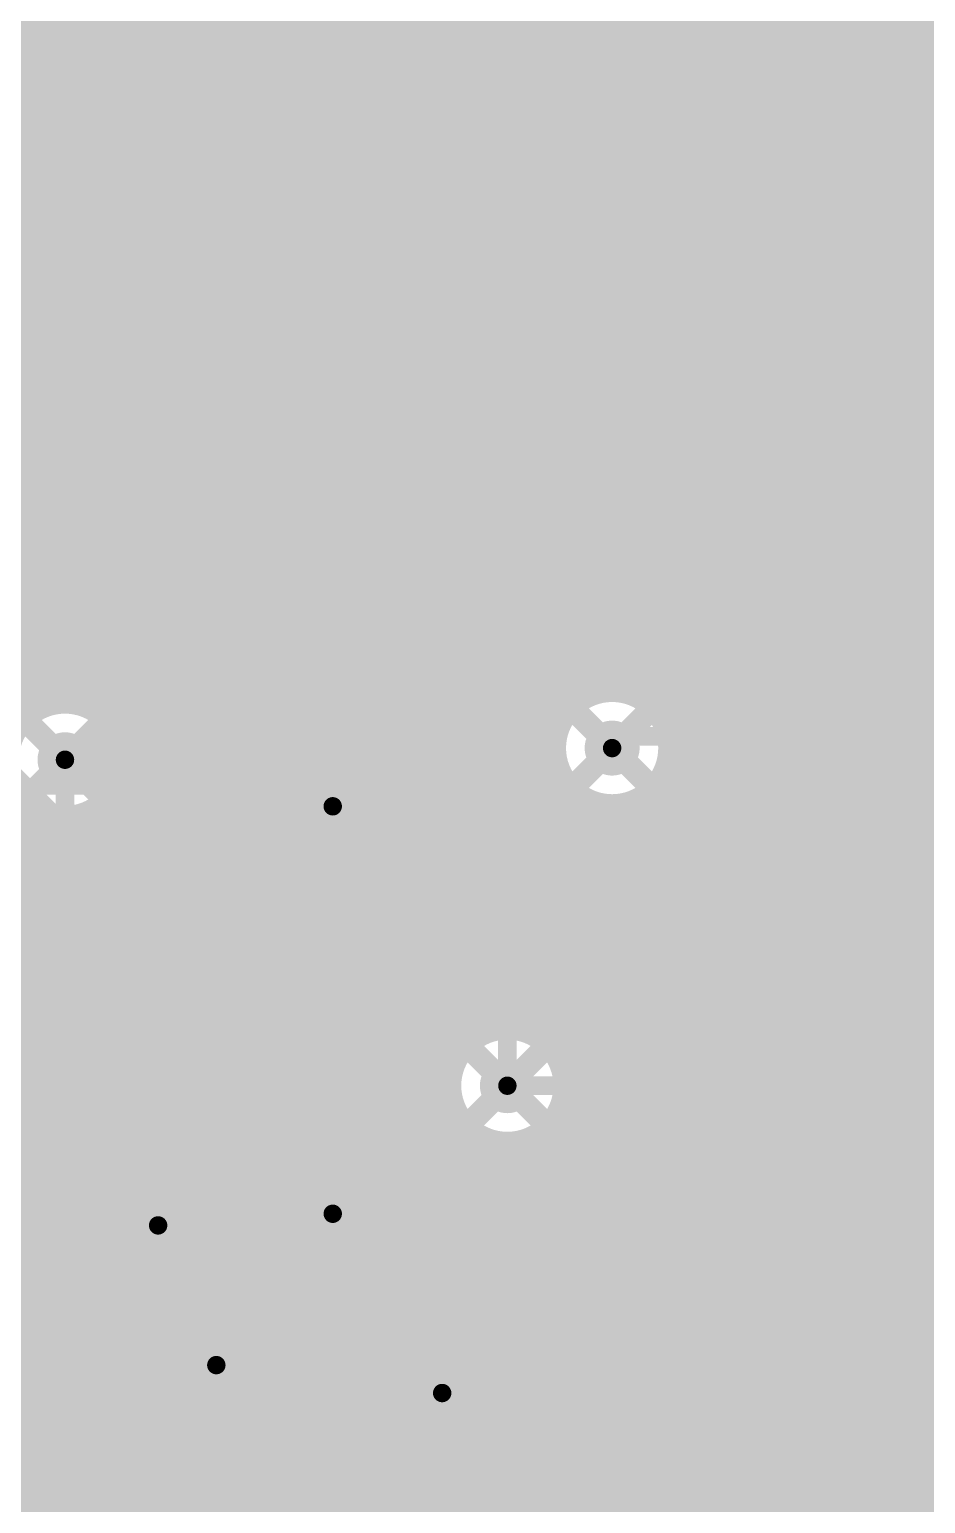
# Model space of a CAD drawing. Extents: x -11 to 221, y -93 to 178.
# Drawn here: x 89.4 to 99.18, y 75.07 to 91.15 of the extents above; entities that cross this region are included whole.
import ezdxf

# ---------------------------------------------------------------- set-up
doc = ezdxf.new("R2010")
doc.units = 0
doc.header["$MEASUREMENT"] = 0
doc.layers.get('0').update_dxf_attribs({"linetype": 'CONTINUOUS'})
for name, color, linetype in [('26-349-0_BOT', 7, 'CONTINUOUS'), ('26-349-0_DRD', 7, 'CONTINUOUS'), ('26-349-0_DRL', 2, 'CONTINUOUS'), ('26-349-0_IN1', 3, 'CONTINUOUS'), ('26-349-0_IN2', 5, 'CONTINUOUS'), ('26-349-0_SMT', 14, 'CONTINUOUS'), ('26-349-0_SPT', 9, 'CONTINUOUS'), ('26-349-0_SST', 12, 'CONTINUOUS'), ('26-349-0_TOP', 11, 'CONTINUOUS'), ('THRUHOLE_TAP', 15, 'CONTINUOUS')]:
    doc.layers.add(name, color=color, linetype=linetype)

# ---------------------------------------------------------------- blocks, each defined once
blk = doc.blocks.new('ROUND_78')
at = {"const_width": 0.29972}
blk.add_lwpolyline([(-0.14986, 0, 1), (0.14986, 0, 1)], format="xyb", close=True, dxfattribs=at)
blk = doc.blocks.new('ROUND_102')
at = {"const_width": 0.10033}
blk.add_lwpolyline([(-0.050164, 0, 1), (0.050164, 0, 1)], format="xyb", close=True, dxfattribs=at)
blk = doc.blocks.new('ROUND_82')
at = {"const_width": 0.29972}
blk.add_lwpolyline([(-0.14986, 0, 1), (0.14986, 0, 1)], format="xyb", close=True, dxfattribs=at)
blk = doc.blocks.new('RECTANGLE_3')
blk.add_solid([(0.4826, 0.4064), (0.4826, -0.4064), (-0.4826, 0.4064), (-0.4826, -0.4064)])
blk = doc.blocks.new('RECTANGLE_40')
blk.add_solid([(0.635, 0.508), (0.635, -0.508), (-0.635, 0.508), (-0.635, -0.508)])
blk = doc.blocks.new('RECTANGLE_56')
blk.add_solid([(0.3429, 0.635), (0.3429, -0.635), (-0.3429, 0.635), (-0.3429, -0.635)])
blk = doc.blocks.new('ROUND_88')
at = {"const_width": 0.10033}
blk.add_lwpolyline([(-0.050164, 0, 1), (0.050164, 0, 1)], format="xyb", close=True, dxfattribs=at)

msp = doc.modelspace()

# ---------------------------------------------------------------- linework, layer by layer
at = {"layer": '26-349-0_BOT', "const_width": 0.2032}
for points in [[(157.988, 89.281), (85.344, 89.281)], [(150.114, 87.63), (150.08098, 87.66302), (86.19998, 87.66302)], [(156.21, 84.963), (81.661, 84.963)], [(86.106, 83.947), (86.614, 84.455), (150.622, 84.455), (150.749, 84.328)], [(148.8694, 78.232), (148.844, 78.232), (146.177, 80.899), (104.394, 80.899), (104.267, 81.026), (83.8454, 81.026), (80.9752, 83.8962)], [(156.972, 82.296), (151.892, 82.296), (150.241, 83.947), (90.551, 83.947), (89.789, 83.185)], [(159.131, 79.629), (149.606, 79.629), (147.32, 81.915), (114.681, 81.915), (113.157, 83.439), (95.631, 83.439), (95.758, 83.312)], [(156.337, 76.581), (148.463, 76.581), (145.161, 79.883), (104.14, 79.883), (103.886, 79.629), (94.615, 79.629)]]:
    msp.add_lwpolyline(points, dxfattribs=at)
at = {"layer": '26-349-0_DRD', "const_width": 0.254}
for points in [[(90.17, 84.582), (87.63, 84.582)], [(90.17, 84.582), (87.63, 82.042)], [(90.17, 82.042), (87.63, 84.582)], [(90.17, 84.582), (87.63, 84.582)], [(90.17, 84.582), (87.63, 82.042)], [(90.17, 82.042), (87.63, 84.582)], [(90.17, 82.042), (90.17, 84.582)], [(90.17, 82.042), (90.17, 84.582)], [(94.488, 84.582), (94.488, 82.042)], [(97.028, 84.582), (94.488, 84.582)], [(97.028, 84.582), (94.488, 82.042)], [(97.028, 82.042), (94.488, 84.582)], [(97.028, 82.042), (97.028, 84.582)], [(91.059, 84.455), (88.519, 84.455)], [(91.059, 84.455), (88.519, 81.915)], [(91.059, 81.915), (88.519, 84.455)], [(91.059, 81.915), (91.059, 84.455)], [(91.44, 83.947), (91.44, 81.407)], [(93.98, 83.947), (91.44, 83.947)], [(93.98, 83.947), (91.44, 81.407)], [(93.98, 81.407), (91.44, 83.947)], [(91.44, 83.947), (91.44, 81.407)], [(93.98, 83.947), (91.44, 83.947)], [(93.98, 83.947), (91.44, 81.407)], [(93.98, 81.407), (91.44, 83.947)], [(93.98, 81.407), (93.98, 83.947)], [(93.98, 81.407), (93.98, 83.947)], [(87.63, 82.042), (90.17, 82.042)], [(87.63, 82.042), (90.17, 82.042)], [(88.519, 81.915), (91.059, 81.915)], [(94.488, 82.042), (97.028, 82.042)], [(91.44, 81.407), (93.98, 81.407)], [(91.44, 81.407), (93.98, 81.407)], [(93.345, 80.899), (93.345, 78.359)], [(95.885, 80.899), (93.345, 80.899)], [(95.885, 80.899), (93.345, 78.359)], [(95.885, 78.359), (93.345, 80.899)], [(95.885, 78.359), (95.885, 80.899)], [(91.44, 79.502), (91.44, 76.962)], [(93.98, 79.502), (91.44, 79.502)], [(93.98, 79.502), (91.44, 76.962)], [(93.98, 76.962), (91.44, 79.502)], [(91.44, 79.502), (91.44, 76.962)], [(93.98, 79.502), (91.44, 79.502)], [(93.98, 79.502), (91.44, 76.962)], [(93.98, 76.962), (91.44, 79.502)], [(93.98, 76.962), (93.98, 79.502)], [(93.98, 76.962), (93.98, 79.502)], [(89.535, 79.375), (89.535, 76.835)], [(92.075, 79.375), (89.535, 79.375)], [(92.075, 79.375), (89.535, 76.835)], [(92.075, 76.835), (89.535, 79.375)], [(89.535, 79.375), (89.535, 76.835)], [(92.075, 79.375), (89.535, 79.375)], [(92.075, 79.375), (89.535, 76.835)], [(92.075, 76.835), (89.535, 79.375)], [(92.075, 76.835), (92.075, 79.375)], [(92.075, 76.835), (92.075, 79.375)], [(93.345, 78.359), (95.885, 78.359)], [(90.17, 77.851), (90.17, 75.311)], [(92.71, 77.851), (90.17, 77.851)], [(92.71, 77.851), (90.17, 75.311)], [(92.71, 75.311), (90.17, 77.851)], [(90.17, 77.851), (90.17, 75.311)], [(92.71, 77.851), (90.17, 77.851)], [(92.71, 77.851), (90.17, 75.311)], [(92.71, 75.311), (90.17, 77.851)], [(92.71, 75.311), (92.71, 77.851)], [(92.71, 75.311), (92.71, 77.851)], [(92.6338, 77.5462), (92.6338, 75.0062)], [(95.1738, 77.5462), (92.6338, 77.5462)], [(95.1738, 77.5462), (92.6338, 75.0062)], [(95.1738, 75.0062), (92.6338, 77.5462)], [(95.1738, 75.0062), (95.1738, 77.5462)], [(91.44, 76.962), (93.98, 76.962)], [(91.44, 76.962), (93.98, 76.962)], [(89.535, 76.835), (92.075, 76.835)], [(89.535, 76.835), (92.075, 76.835)], [(90.17, 75.311), (92.71, 75.311)], [(90.17, 75.311), (92.71, 75.311)], [(92.6338, 75.0062), (95.1738, 75.0062)]]:
    msp.add_lwpolyline(points, dxfattribs=at)
at = {"layer": '26-349-0_IN1', "const_width": 0.254}
for points in [[(89.9414, 104.00792), (89.9414, 83.90128)], [(91.5416, 104.00538), (91.5416, 77.3049)], [(91.7702, 104.00538), (91.7702, 77.23378)], [(91.9988, 104.00538), (91.9988, 82.84718)], [(92.2274, 104.00538), (92.2274, 83.22564)], [(92.456, 104.00284), (92.456, 83.3628)], [(92.6846, 104.00284), (92.6846, 83.40852)], [(92.9132, 104.00284), (92.9132, 83.37804)], [(93.1418, 104.00284), (93.1418, 83.26628)], [(93.3704, 104.00284), (93.3704, 82.99196)], [(93.599, 104.00284), (93.599, 76.94168)], [(93.8276, 104.00284), (93.8276, 77.00264)], [(94.0562, 104.00284), (94.0562, 80.10144)], [(94.2848, 104.0003), (94.2848, 80.28178)], [(95.885, 103.99776), (95.885, 84.03082)], [(96.1136, 103.99776), (96.1136, 83.95208)], [(96.3422, 103.99776), (96.3422, 83.75142)], [(96.5708, 103.99776), (96.5708, 51.562)], [(96.7994, 103.99776), (96.7994, 51.562)], [(97.028, 103.99776), (97.028, 51.562)], [(97.2566, 103.99776), (97.2566, 51.562)], [(97.4852, 103.99776), (97.4852, 51.562)], [(97.7138, 103.99522), (97.7138, 51.562)], [(97.9424, 103.99522), (97.9424, 51.562)], [(98.171, 103.99522), (98.171, 51.562)], [(98.3996, 103.99522), (98.3996, 51.562)], [(98.6282, 103.99522), (98.6282, 51.562)], [(98.8568, 103.99522), (98.8568, 51.562)], [(99.0854, 103.99522), (99.0854, 51.562)], [(95.6564, 103.81234), (95.6564, 84.0359)], [(94.5134, 103.71582), (94.5134, 80.3529)], [(94.742, 103.55072), (94.742, 80.34782)], [(94.9706, 103.48722), (94.9706, 80.26908)], [(95.1992, 103.49992), (95.1992, 83.78444)], [(95.4278, 103.59136), (95.4278, 83.96478)], [(90.17, 100.85578), (90.17, 83.80984)], [(90.3986, 100.6094), (90.3986, 83.58886)], [(91.0844, 100.54336), (91.0844, 77.22108)], [(91.313, 100.69322), (91.313, 77.29982)], [(89.7128, 100.46462), (89.7128, 83.91144)], [(90.6272, 100.5078), (90.6272, 57.81294)], [(90.8558, 100.49002), (90.8558, 77.02042)], [(89.4842, 100.0379), (89.4842, 83.85048)], [(121.26722, 91.1098), (78.486, 91.1098)], [(121.44756, 90.8812), (78.486, 90.8812)], [(167.32504, 90.6526), (78.486, 90.6526)], [(162.03422, 90.424), (78.486, 90.424)], [(161.88436, 90.1954), (78.486, 90.1954)], [(157.734, 89.9668), (85.598, 89.9668)], [(157.4165, 89.7382), (85.9155, 89.7382)], [(157.29204, 89.5096), (86.03742, 89.5096)], [(157.25648, 89.281), (86.07552, 89.281)], [(157.29204, 89.0524), (86.03742, 89.0524)], [(157.4165, 88.8238), (85.9155, 88.8238)], [(157.734, 88.5952), (85.598, 88.5952)], [(171.577, 88.3666), (86.40064, 88.3666)], [(149.58822, 88.138), (86.75624, 88.138)], [(149.43836, 87.9094), (86.88832, 87.9094)], [(149.38502, 87.6808), (86.9315, 87.6808)], [(149.4028, 87.4522), (86.90102, 87.4522)], [(149.5044, 87.2236), (86.78418, 87.2236)], [(149.75078, 86.995), (86.49716, 86.995)], [(106.61904, 86.7664), (81.10728, 86.7664)], [(106.34218, 86.5378), (80.94218, 86.5378)], [(106.23042, 86.3092), (78.486, 86.3092)], [(106.20248, 86.0806), (78.486, 86.0806)], [(106.2482, 85.852), (78.486, 85.852)], [(106.38282, 85.6234), (81.97596, 85.6234)], [(106.76128, 85.3948), (82.25028, 85.3948)], [(155.50642, 85.1662), (82.36204, 85.1662)], [(139.065, 84.9376), (82.39252, 84.9376)], [(139.065, 84.709), (82.3468, 84.709)], [(139.065, 84.4804), (86.60638, 84.4804)], [(139.065, 84.2518), (86.77148, 84.2518)], [(95.58528, 84.0232), (89.07018, 84.0232)], [(119.08028, 84.0232), (95.92818, 84.0232)], [(95.20682, 83.7946), (90.19286, 83.7946)], [(118.70182, 83.7946), (96.30664, 83.7946)], [(95.0722, 83.566), (90.41384, 83.566)], [(118.5672, 83.566), (96.4438, 83.566)], [(92.39504, 83.3374), (90.50528, 83.3374)], [(95.02648, 83.3374), (93.02496, 83.3374)], [(112.27562, 83.3374), (96.48952, 83.3374)], [(92.11818, 83.1088), (90.51544, 83.1088)], [(95.05442, 83.1088), (93.29928, 83.1088)], [(112.11052, 83.1088), (96.45904, 83.1088)], [(92.00642, 82.8802), (90.45448, 82.8802)], [(95.16618, 82.8802), (93.41104, 82.8802)], [(96.3422, 82.87258), (96.3422, 51.562)], [(112.04702, 82.8802), (96.34728, 82.8802)], [(90.3986, 82.78114), (90.3986, 57.63768)], [(95.1992, 82.83956), (95.1992, 80.06842)], [(89.28862, 82.6516), (89.21496, 82.6516)], [(90.17, 82.56016), (90.17, 57.37098)], [(91.97848, 82.6516), (90.28938, 82.6516)], [(95.44304, 82.6516), (93.44152, 82.6516)], [(95.4278, 82.65922), (95.4278, 68.29044)], [(95.6564, 82.5881), (95.6564, 51.562)], [(95.885, 82.59064), (95.885, 51.562)], [(112.05972, 82.6516), (96.07296, 82.6516)], [(96.1136, 82.67192), (96.1136, 51.562)], [(92.0242, 82.423), (81.19618, 82.423)], [(89.4842, 82.51952), (89.4842, 51.562)], [(89.7128, 82.45602), (89.7128, 51.562)], [(89.9414, 82.46872), (89.9414, 56.82996)], [(91.9988, 82.50428), (91.9988, 77.05344)], [(112.15116, 82.423), (93.3958, 82.423)], [(93.3704, 82.36204), (93.3704, 76.77658)], [(92.15882, 82.1944), (81.14284, 82.1944)], [(92.2274, 82.12582), (92.2274, 57.82818)], [(93.1418, 82.08518), (93.1418, 51.562)], [(112.37214, 82.1944), (93.25864, 82.1944)], [(92.53728, 81.9658), (80.99298, 81.9658)], [(92.456, 81.9912), (92.456, 57.66054)], [(92.6846, 81.94548), (92.6846, 57.40654)], [(139.065, 81.9658), (92.88018, 81.9658)], [(92.9132, 81.97342), (92.9132, 56.9341)], [(139.065, 81.7372), (78.486, 81.7372)], [(139.065, 81.5086), (78.486, 81.5086)], [(139.065, 81.28), (82.81924, 81.28)], [(103.19004, 81.0514), (82.99958, 81.0514)], [(102.91318, 80.8228), (83.0707, 80.8228)], [(102.80142, 80.5942), (83.06562, 80.5942)], [(102.77348, 80.3656), (82.98688, 80.3656)], [(94.08922, 80.137), (82.78622, 80.137)], [(102.8192, 80.137), (95.14078, 80.137)], [(93.93936, 79.9084), (78.486, 79.9084)], [(102.95382, 79.9084), (95.29064, 79.9084)], [(93.88602, 79.6798), (78.486, 79.6798)], [(103.33228, 79.6798), (95.34398, 79.6798)], [(93.9038, 79.4512), (78.486, 79.4512)], [(139.065, 79.4512), (95.32366, 79.4512)], [(94.0054, 79.2226), (78.486, 79.2226)], [(94.0562, 79.15656), (94.0562, 76.99248)], [(95.1992, 79.18958), (95.1992, 68.47078)], [(139.065, 79.2226), (95.22206, 79.2226)], [(94.25178, 78.994), (79.73822, 78.994)], [(139.065, 78.994), (94.97822, 78.994)], [(94.2848, 78.97622), (94.2848, 76.90104)], [(94.5134, 78.9051), (94.5134, 76.68006)], [(94.742, 78.90764), (94.742, 68.53682)], [(94.9706, 78.98892), (94.9706, 68.5419)], [(139.065, 78.7654), (79.98206, 78.7654)], [(108.839, 78.5368), (80.08366, 78.5368)], [(108.5215, 78.3082), (80.10398, 78.3082)], [(108.39704, 78.0796), (80.05064, 78.0796)], [(108.36148, 77.851), (79.90078, 77.851)], [(108.39704, 77.6224), (78.486, 77.6224)], [(108.5215, 77.3938), (88.011, 77.3938)], [(91.00058, 77.1652), (88.3285, 77.1652)], [(108.839, 77.1652), (91.87942, 77.1652)], [(90.79992, 76.9366), (88.45042, 76.9366)], [(93.58884, 76.9366), (92.08008, 76.9366)], [(139.065, 76.9366), (94.21876, 76.9366)], [(90.71864, 76.708), (88.48852, 76.708)], [(93.31198, 76.708), (92.15882, 76.708)], [(139.065, 76.708), (94.49308, 76.708)], [(90.7161, 76.4794), (88.45042, 76.4794)], [(93.20022, 76.4794), (92.1639, 76.4794)], [(139.065, 76.4794), (94.60484, 76.4794)], [(90.78722, 76.2508), (88.3285, 76.2508)], [(90.8558, 76.14158), (90.8558, 57.92978)], [(91.9988, 76.10856), (91.9988, 57.93994)], [(93.17228, 76.2508), (92.09278, 76.2508)], [(139.065, 76.2508), (94.63532, 76.2508)], [(90.96756, 76.0222), (88.011, 76.0222)], [(91.0844, 75.94092), (91.0844, 58.00344)], [(93.218, 76.0222), (91.91244, 76.0222)], [(139.065, 76.0222), (94.5896, 76.0222)], [(93.35262, 75.7936), (78.486, 75.7936)], [(91.313, 75.85964), (91.313, 58.04154)], [(91.5416, 75.8571), (91.5416, 58.04408)], [(91.7702, 75.92822), (91.7702, 58.01106)], [(93.3704, 75.77582), (93.3704, 59.96686)], [(139.065, 75.7936), (94.45244, 75.7936)], [(94.5134, 75.87234), (94.5134, 68.45808)], [(94.2848, 75.65136), (94.2848, 68.25742)], [(93.73108, 75.565), (78.486, 75.565)], [(93.599, 75.61072), (93.599, 60.18784)], [(93.8276, 75.54722), (93.8276, 60.27928)], [(94.0562, 75.55992), (94.0562, 60.28944)], [(139.065, 75.565), (94.07398, 75.565)], [(139.065, 75.3364), (83.37296, 75.3364)], [(139.065, 75.1078), (83.64728, 75.1078)]]:
    msp.add_lwpolyline(points, dxfattribs=at)
for points in [[(89.42578, 83.82, 0.2033857), (88.9, 84.0431)], [(89.42578, 83.82, 0.2033857), (88.9, 84.0431)], [(95.758, 84.04352, 0.4142136), (95.02648, 83.312)], [(96.48952, 83.312, 0.4142136), (95.758, 84.04352)], [(89.789, 83.91652, 0.1306301), (89.42579, 83.81998)], [(90.52052, 83.185, 0.4142136), (89.789, 83.91652)], [(92.71, 83.40852, 0.4142136), (91.97848, 82.677)], [(93.44152, 82.677, 0.4142136), (92.71, 83.40852)], [(89.789, 82.45348, 0.4142136), (90.52052, 83.185)], [(95.02648, 83.312, 0.4142136), (95.758, 82.58048)], [(95.758, 82.58048, 0.4142136), (96.48952, 83.312)], [(89.26322, 82.677, 0.2033857), (89.789, 82.4539)], [(91.97848, 82.677, 0.4142136), (92.71, 81.94548)], [(92.71, 81.94548, 0.4142136), (93.44152, 82.677)], [(94.615, 80.36052, 0.4142136), (93.88348, 79.629)], [(95.34652, 79.629, 0.4142136), (94.615, 80.36052)], [(93.88348, 79.629, 0.4142136), (94.615, 78.89748)], [(94.615, 78.89748, 0.4142136), (95.34652, 79.629)], [(91.44, 77.31252, 0.4142136), (90.70848, 76.581)], [(91.44, 77.31252, 0.4142136), (90.70848, 76.581)], [(92.17152, 76.581, 0.4142136), (91.44, 77.31252)], [(92.17152, 76.581, 0.4142136), (91.44, 77.31252)], [(93.9038, 77.00772, 0.4142136), (93.17228, 76.2762)], [(94.63532, 76.2762, 0.4142136), (93.9038, 77.00772)], [(90.70848, 76.581, 0.4142136), (91.44, 75.84948)], [(90.70848, 76.581, 0.4142136), (91.44, 75.84948)], [(91.44, 75.84948, 0.4142136), (92.17152, 76.581)], [(91.44, 75.84948, 0.4142136), (92.17152, 76.581)], [(93.17228, 76.2762, 0.4142136), (93.9038, 75.54468)], [(93.9038, 75.54468, 0.4142136), (94.63532, 76.2762)]]:
    msp.add_lwpolyline(points, format="xyb", dxfattribs=at)
at = {"layer": '26-349-0_IN2', "const_width": 0.254}
for points in [[(91.44, 112.141), (91.44, 57.94502)], [(91.6686, 112.141), (91.6686, 57.92724)], [(91.8972, 112.141), (91.8972, 57.86882)], [(92.1258, 112.141), (92.1258, 78.46822)], [(92.3544, 112.141), (92.3544, 78.7527)], [(92.583, 112.141), (92.583, 78.84922)], [(92.8116, 112.141), (92.8116, 78.8543)], [(93.0402, 112.141), (93.0402, 78.76794)], [(93.2688, 112.141), (93.2688, 78.52156)], [(93.4974, 112.141), (93.4974, 52.959)], [(93.726, 112.141), (93.726, 52.959)], [(93.9546, 112.141), (93.9546, 52.959)], [(94.1832, 112.141), (94.1832, 80.0862)], [(94.4118, 112.141), (94.4118, 80.2259)], [(94.6404, 112.141), (94.6404, 80.25892)], [(94.869, 112.141), (94.869, 80.20558)], [(95.0976, 112.141), (95.0976, 80.03286)], [(95.3262, 112.141), (95.3262, 83.7692)], [(95.5548, 112.141), (95.5548, 83.9089)], [(95.7834, 112.141), (95.7834, 83.94192)], [(96.012, 112.141), (96.012, 83.88858)], [(96.2406, 112.141), (96.2406, 83.71586)], [(96.4692, 112.141), (96.4692, 52.959)], [(96.6978, 112.141), (96.6978, 52.959)], [(96.9264, 112.141), (96.9264, 52.959)], [(97.155, 112.141), (97.155, 52.959)], [(97.3836, 112.141), (97.3836, 52.959)], [(97.6122, 112.141), (97.6122, 52.959)], [(97.8408, 109.87278), (97.8408, 52.959)], [(98.0694, 109.5883), (98.0694, 52.959)], [(98.298, 109.49178), (98.298, 52.959)], [(90.0684, 105.83672), (90.0684, 83.74888)], [(98.5266, 105.70972), (98.5266, 52.959)], [(89.8398, 105.62082), (89.8398, 83.81238)], [(98.7552, 105.49382), (98.7552, 52.959)], [(98.9838, 105.42016), (98.9838, 52.959)], [(99.2124, 105.43286), (99.2124, 52.959)], [(90.297, 100.84562), (90.297, 83.55584)], [(91.2114, 100.7364), (91.2114, 78.58506)], [(90.5256, 100.65512), (90.5256, 78.66888)], [(90.7542, 100.59162), (90.7542, 78.73238)], [(90.9828, 100.61448), (90.9828, 78.70952)], [(89.6112, 100.4824), (89.6112, 83.78952)], [(89.3826, 100.07346), (89.3826, 83.66506)], [(151.47798, 91.0844), (73.787, 91.0844)], [(174.117, 90.8558), (73.787, 90.8558)], [(174.117, 90.6272), (73.787, 90.6272)], [(174.117, 90.3986), (73.787, 90.3986)], [(174.117, 90.17), (73.787, 90.17)], [(174.117, 89.9414), (73.787, 89.9414)], [(157.52826, 89.7128), (85.8012, 89.7128)], [(157.3911, 89.4842), (85.9409, 89.4842)], [(157.35808, 89.2556), (85.97392, 89.2556)], [(157.41142, 89.027), (85.92058, 89.027)], [(157.5816, 88.7984), (85.74786, 88.7984)], [(174.117, 88.5698), (72.009, 88.5698)], [(174.117, 88.3412), (72.009, 88.3412)], [(149.7076, 88.1126), (86.64194, 88.1126)], [(149.53742, 87.884), (86.78926, 87.884)], [(149.48408, 87.6554), (86.8299, 87.6554)], [(149.5171, 87.4268), (86.78418, 87.4268)], [(149.65426, 87.1982), (86.62416, 87.1982)], [(174.117, 86.9696), (72.009, 86.9696)], [(174.117, 86.741), (72.009, 86.741)], [(106.4514, 86.5124), (72.009, 86.5124)], [(106.32948, 86.2838), (72.009, 86.2838)], [(106.30662, 86.0552), (72.009, 86.0552)], [(106.37012, 85.8266), (72.009, 85.8266)], [(106.56062, 85.598), (72.009, 85.598)], [(155.7274, 85.3694), (82.14106, 85.3694)], [(155.60548, 85.1408), (82.26552, 85.1408)], [(150.51278, 84.9122), (82.28838, 84.9122)], [(150.2283, 84.6836), (82.22488, 84.6836)], [(150.13178, 84.455), (86.47684, 84.455)], [(150.1267, 84.2264), (86.66988, 84.2264)], [(150.21306, 83.9978), (86.73338, 83.9978)], [(89.55278, 83.7692), (86.71052, 83.7692)], [(95.32366, 83.7692), (90.02522, 83.7692)], [(118.81866, 83.7692), (96.1898, 83.7692)], [(95.17126, 83.5406), (90.3097, 83.5406)], [(118.66626, 83.5406), (96.34474, 83.5406)], [(95.12808, 83.312), (90.40622, 83.312)], [(112.40262, 83.312), (96.38792, 83.312)], [(95.17126, 83.0834), (90.4113, 83.0834)], [(112.21212, 83.0834), (96.34474, 83.0834)], [(95.32366, 82.8548), (90.32494, 82.8548)], [(95.3262, 82.85226), (95.3262, 68.2498)], [(112.14862, 82.8548), (96.1898, 82.8548)], [(96.2406, 82.9056), (96.2406, 52.959)], [(89.3826, 82.7024), (89.3826, 52.959)], [(90.297, 82.81162), (90.297, 78.47584)], [(95.5548, 82.7151), (95.5548, 52.959)], [(96.012, 82.73542), (96.012, 52.959)], [(89.4969, 82.6262), (75.4634, 82.6262)], [(89.6112, 82.58048), (89.6112, 52.959)], [(89.8398, 82.55762), (89.8398, 52.959)], [(90.0684, 82.62112), (90.0684, 56.91886)], [(112.17148, 82.6262), (90.07856, 82.6262)], [(95.7834, 82.68208), (95.7834, 52.959)], [(112.2934, 82.3976), (75.47864, 82.3976)], [(156.35478, 82.169), (75.40498, 82.169)], [(156.4513, 81.9404), (75.18908, 81.9404)], [(156.73578, 81.7118), (72.009, 81.7118)], [(174.117, 81.4832), (72.009, 81.4832)], [(174.117, 81.2546), (72.009, 81.2546)], [(174.117, 81.026), (72.009, 81.026)], [(103.0224, 80.7974), (72.009, 80.7974)], [(102.90048, 80.5688), (72.009, 80.5688)], [(102.87762, 80.3402), (72.009, 80.3402)], [(94.2086, 80.1116), (72.009, 80.1116)], [(102.94112, 80.1116), (95.01886, 80.1116)], [(94.03842, 79.883), (72.009, 79.883)], [(103.13162, 79.883), (95.19158, 79.883)], [(93.98508, 79.6544), (72.009, 79.6544)], [(158.50108, 79.6544), (95.24492, 79.6544)], [(94.0181, 79.4258), (72.009, 79.4258)], [(158.5341, 79.4258), (95.2119, 79.4258)], [(94.15526, 79.1972), (72.009, 79.1972)], [(94.1832, 79.16926), (94.1832, 52.959)], [(158.67126, 79.1972), (95.0722, 79.1972)], [(95.0976, 79.2226), (95.0976, 68.40474)], [(94.4118, 79.0321), (94.4118, 68.2498)], [(94.6404, 78.99908), (94.6404, 68.40474)], [(94.869, 79.05242), (94.869, 68.44792)], [(156.8196, 78.9686), (72.009, 78.9686)], [(92.33662, 78.74), (72.009, 78.74)], [(148.49602, 78.74), (93.08084, 78.74)], [(90.3224, 78.5114), (87.33028, 78.5114)], [(92.14612, 78.5114), (91.28506, 78.5114)], [(148.30552, 78.5114), (93.27388, 78.5114)], [(90.20048, 78.2828), (87.54618, 78.2828)], [(92.08262, 78.2828), (91.40952, 78.2828)], [(148.24202, 78.2828), (93.33738, 78.2828)], [(90.17762, 78.0542), (87.61984, 78.0542)], [(92.10548, 78.0542), (91.43238, 78.0542)], [(148.26488, 78.0542), (93.31452, 78.0542)], [(92.1258, 77.99578), (92.1258, 57.76976)], [(93.2688, 77.9399), (93.2688, 52.959)], [(90.24112, 77.8256), (87.6046, 77.8256)], [(90.297, 77.73162), (90.297, 57.37352)], [(92.2274, 77.8256), (91.36888, 77.8256)], [(92.3544, 77.7113), (92.3544, 57.61482)], [(123.4694, 77.8256), (93.19006, 77.8256)], [(90.43162, 77.597), (87.49538, 77.597)], [(123.32208, 77.597), (91.17584, 77.597)], [(91.2114, 77.6224), (91.2114, 57.92724)], [(92.583, 77.61478), (92.583, 57.37352)], [(92.8116, 77.6097), (92.8116, 56.91886)], [(93.0402, 77.69606), (93.0402, 52.959)], [(90.5256, 77.54112), (90.5256, 57.61482)], [(90.7542, 77.47762), (90.7542, 57.76976)], [(90.9828, 77.50048), (90.9828, 57.86882)], [(123.28398, 77.3684), (87.15248, 77.3684)], [(123.33224, 77.1398), (88.2142, 77.1398)], [(123.49226, 76.9112), (88.3539, 76.9112)], [(141.2494, 76.6826), (88.38692, 76.6826)], [(155.71978, 76.454), (88.33358, 76.454)], [(148.7424, 76.2254), (88.16086, 76.2254)], [(109.01426, 75.9968), (72.009, 75.9968)], [(108.8771, 75.7682), (72.009, 75.7682)], [(108.84408, 75.5396), (72.009, 75.5396)], [(108.89742, 75.311), (72.009, 75.311)], [(109.0676, 75.0824), (83.53806, 75.0824)]]:
    msp.add_lwpolyline(points, dxfattribs=at)
for points in [[(89.789, 83.81492, 0.4142136), (89.15908, 83.185)], [(90.41892, 83.185, 0.4142136), (89.789, 83.81492)], [(95.758, 83.94192, 0.4142136), (95.12808, 83.312)], [(96.38792, 83.312, 0.4142136), (95.758, 83.94192)], [(89.15908, 83.185, 0.4142136), (89.789, 82.55508)], [(89.789, 82.55508, 0.4142136), (90.41892, 83.185)], [(95.12808, 83.312, 0.4142136), (95.758, 82.68208)], [(95.758, 82.68208, 0.4142136), (96.38792, 83.312)], [(94.615, 80.25892, 0.4142136), (93.98508, 79.629)], [(95.24492, 79.629, 0.4142136), (94.615, 80.25892)], [(93.98508, 79.629, 0.4142136), (94.615, 78.99908)], [(94.615, 78.99908, 0.4142136), (95.24492, 79.629)], [(92.71, 78.86192, 0.4142136), (92.08008, 78.232)], [(93.33992, 78.232, 0.4142136), (92.71, 78.86192)], [(90.805, 78.73492, 0.4142136), (90.17508, 78.105)], [(90.805, 78.73492, 0.4142136), (90.17508, 78.105)], [(91.43492, 78.105, 0.4142136), (90.805, 78.73492)], [(91.43492, 78.105, 0.4142136), (90.805, 78.73492)], [(92.08008, 78.232, 0.4142136), (92.71, 77.60208)], [(92.71, 77.60208, 0.4142136), (93.33992, 78.232)], [(90.17508, 78.105, 0.4142136), (90.805, 77.47508)], [(90.17508, 78.105, 0.4142136), (90.805, 77.47508)], [(90.805, 77.47508, 0.4142136), (91.43492, 78.105)], [(90.805, 77.47508, 0.4142136), (91.43492, 78.105)]]:
    msp.add_lwpolyline(points, format="xyb", dxfattribs=at)
at = {"layer": '26-349-0_SST', "const_width": 0.1524}
for points in [[(90.4748, 84.65058), (89.62644, 84.65058), (89.4588, 84.71154), (89.4588, 85.06714), (89.62644, 85.12556), (90.4748, 85.12556)], [(92.42806, 84.3153), (92.26042, 84.37626), (92.26042, 84.73186), (92.42806, 84.79028), (93.10624, 84.79028), (93.27642, 84.73186), (93.27642, 84.37626), (93.10624, 84.3153)], [(89.9668, 84.22894), (89.9668, 83.87334), (89.79662, 83.81238), (89.62644, 83.81238), (89.4588, 83.87334), (89.4588, 84.22894), (89.62644, 84.28736), (89.79662, 84.28736), (90.4748, 84.05114)], [(92.42806, 83.95208), (92.26042, 83.89366), (92.26042, 83.53806), (92.42806, 83.4771), (92.76842, 83.4771), (92.93606, 83.59648), (92.93606, 83.95208), (93.27642, 83.95208), (93.27642, 83.4771)], [(92.76842, 82.69986), (92.93606, 82.6389), (93.10624, 82.6389), (93.27642, 82.69986), (93.27642, 83.05546), (93.10624, 83.11388), (92.93606, 83.11388), (92.76842, 83.05546), (92.76842, 82.69986), (92.59824, 82.6389), (92.42806, 82.6389), (92.26042, 82.69986), (92.26042, 83.05546), (92.42806, 83.11388), (92.59824, 83.11388), (92.76842, 83.05546)], [(91.44, 78.5622), (91.44, 78.3336), (88.265, 78.3336), (88.265, 82.8802), (91.44, 82.8802), (91.44, 78.5622)], [(93.5355, 79.1845), (93.5355, 82.1055), (91.8972, 82.1055), (91.8972, 79.1845), (93.5355, 79.1845)], [(91.186, 73.533), (91.186, 77.597), (86.614, 77.597), (86.614, 75.819), (86.868, 75.565), (86.614, 75.311), (86.614, 73.533), (91.186, 73.533)], [(91.8845, 77.0255), (91.8845, 74.1045), (93.5228, 74.1045), (93.5228, 77.0255), (91.8845, 77.0255)], [(94.3864, 76.63434), (94.3864, 76.27874), (94.55658, 76.15936), (94.72676, 76.15936), (94.8944, 76.27874), (94.8944, 76.63434), (93.8784, 76.63434)], [(94.3864, 76.33716), (93.8784, 76.15936)], [(93.8784, 75.44054), (93.8784, 75.67676)], [(93.8784, 75.55992), (94.8944, 75.55992), (94.72676, 75.67676)], [(94.04858, 75.07732), (93.8784, 74.95794), (93.8784, 74.72172), (94.04858, 74.60234), (94.21876, 74.60234), (94.55658, 74.83856), (94.8944, 74.60234), (94.8944, 75.07732)]]:
    msp.add_lwpolyline(points, dxfattribs=at)
at = {"layer": '26-349-0_TOP'}
for points, const_width in [([(95.758, 83.312), (97.282, 84.836), (97.282, 107.442), (96.0628, 108.6612), (95.885, 108.6612)], 0.2032), ([(94.615, 79.629), (94.615, 102.1588), (93.98, 102.7938)], 0.2032), ([(90.805, 81.915), (90.805, 101.219)], 0.2032), ([(89.789, 83.185), (89.789, 81.9658), (89.8398, 81.915)], 0.2032), ([(92.71, 82.677), (92.71, 81.3562)], 0.2032), ([(92.71, 82.677), (92.71, 81.3562)], 0.2032), ([(92.71, 79.9338), (92.71, 78.232)], 0.635), ([(92.71, 79.9338), (92.71, 78.232)], 0.635), ([(90.805, 79.3242), (90.805, 78.105)], 0.635), ([(90.805, 78.105), (90.805, 79.3242)], 0.635), ([(88.9, 79.3242), (88.9, 75.692), (90.043, 74.549)], 0.254), ([(91.44, 76.581), (90.043, 76.581)], 0.2032), ([(90.043, 76.581), (91.44, 76.581)], 0.2032), ([(92.71, 76.2762), (93.9038, 76.2762)], 0.2032)]:
    msp.add_lwpolyline(points, dxfattribs=dict(at, const_width=const_width))

# ---------------------------------------------------------------- block references
at = {"layer": '26-349-0_BOT'}
for p in [(89.789, 83.185), (95.758, 83.312), (92.71, 82.677), (94.615, 79.629), (92.71, 78.232), (90.805, 78.105), (91.44, 76.581), (93.9038, 76.2762)]:
    msp.add_blockref('ROUND_78', p, dxfattribs=at)
at = {"layer": '26-349-0_DRL'}
for p in [(95.758, 83.312), (89.789, 83.185), (92.71, 82.677), (94.615, 79.629), (92.71, 78.232), (90.805, 78.105), (91.44, 76.581), (93.9038, 76.2762)]:
    msp.add_blockref('ROUND_102', p, dxfattribs=at)
at = {"layer": '26-349-0_IN1'}
for name, p in [('ROUND_78', (89.789, 83.185)), ('ROUND_82', (95.758, 83.312)), ('ROUND_78', (92.71, 82.677)), ('ROUND_82', (94.615, 79.629)), ('ROUND_78', (92.71, 78.232)), ('ROUND_78', (90.805, 78.105)), ('ROUND_78', (91.44, 76.581)), ('ROUND_78', (93.9038, 76.2762))]:
    msp.add_blockref(name, p, dxfattribs=at)
at = {"layer": '26-349-0_IN2'}
for p in [(89.789, 83.185), (95.758, 83.312), (92.71, 82.677), (94.615, 79.629), (92.71, 78.232), (90.805, 78.105), (91.44, 76.581), (93.9038, 76.2762)]:
    msp.add_blockref('ROUND_78', p, dxfattribs=at)
at = {"layer": '26-349-0_SMT'}
for name, p in [('RECTANGLE_56', (89.8398, 81.915)), ('RECTANGLE_56', (90.805, 81.915)), ('RECTANGLE_3', (92.71, 81.3562)), ('RECTANGLE_3', (92.71, 79.9338)), ('RECTANGLE_56', (90.805, 79.3242)), ('RECTANGLE_40', (90.043, 76.581)), ('RECTANGLE_3', (92.71, 76.2762)), ('RECTANGLE_3', (92.71, 74.8538))]:
    msp.add_blockref(name, p, dxfattribs=at)
at = {"layer": '26-349-0_SPT'}
for name, p in [('RECTANGLE_56', (89.8398, 81.915)), ('RECTANGLE_56', (90.805, 81.915)), ('RECTANGLE_3', (92.71, 81.3562)), ('RECTANGLE_3', (92.71, 79.9338)), ('RECTANGLE_56', (90.805, 79.3242)), ('RECTANGLE_40', (90.043, 76.581)), ('RECTANGLE_3', (92.71, 76.2762)), ('RECTANGLE_3', (92.71, 74.8538))]:
    msp.add_blockref(name, p, dxfattribs=at)
at = {"layer": '26-349-0_TOP'}
for name, p in [('ROUND_78', (89.789, 83.185)), ('ROUND_78', (95.758, 83.312)), ('ROUND_78', (92.71, 82.677)), ('RECTANGLE_56', (89.8398, 81.915)), ('RECTANGLE_56', (90.805, 81.915)), ('RECTANGLE_3', (92.71, 81.3562)), ('RECTANGLE_3', (92.71, 79.9338)), ('RECTANGLE_56', (90.805, 79.3242)), ('ROUND_78', (94.615, 79.629)), ('ROUND_78', (92.71, 78.232)), ('ROUND_78', (90.805, 78.105)), ('RECTANGLE_40', (90.043, 76.581)), ('ROUND_78', (91.44, 76.581)), ('RECTANGLE_3', (92.71, 76.2762)), ('ROUND_78', (93.9038, 76.2762)), ('RECTANGLE_3', (92.71, 74.8538))]:
    msp.add_blockref(name, p, dxfattribs=at)
at = {"layer": 'THRUHOLE_TAP'}
for p in [(95.758, 83.312), (89.789, 83.185), (92.71, 82.677), (94.615, 79.629), (92.71, 78.232), (90.805, 78.105), (91.44, 76.581), (93.9038, 76.2762)]:
    msp.add_blockref('ROUND_88', p, dxfattribs=at)

doc.saveas('drawing.dxf')
